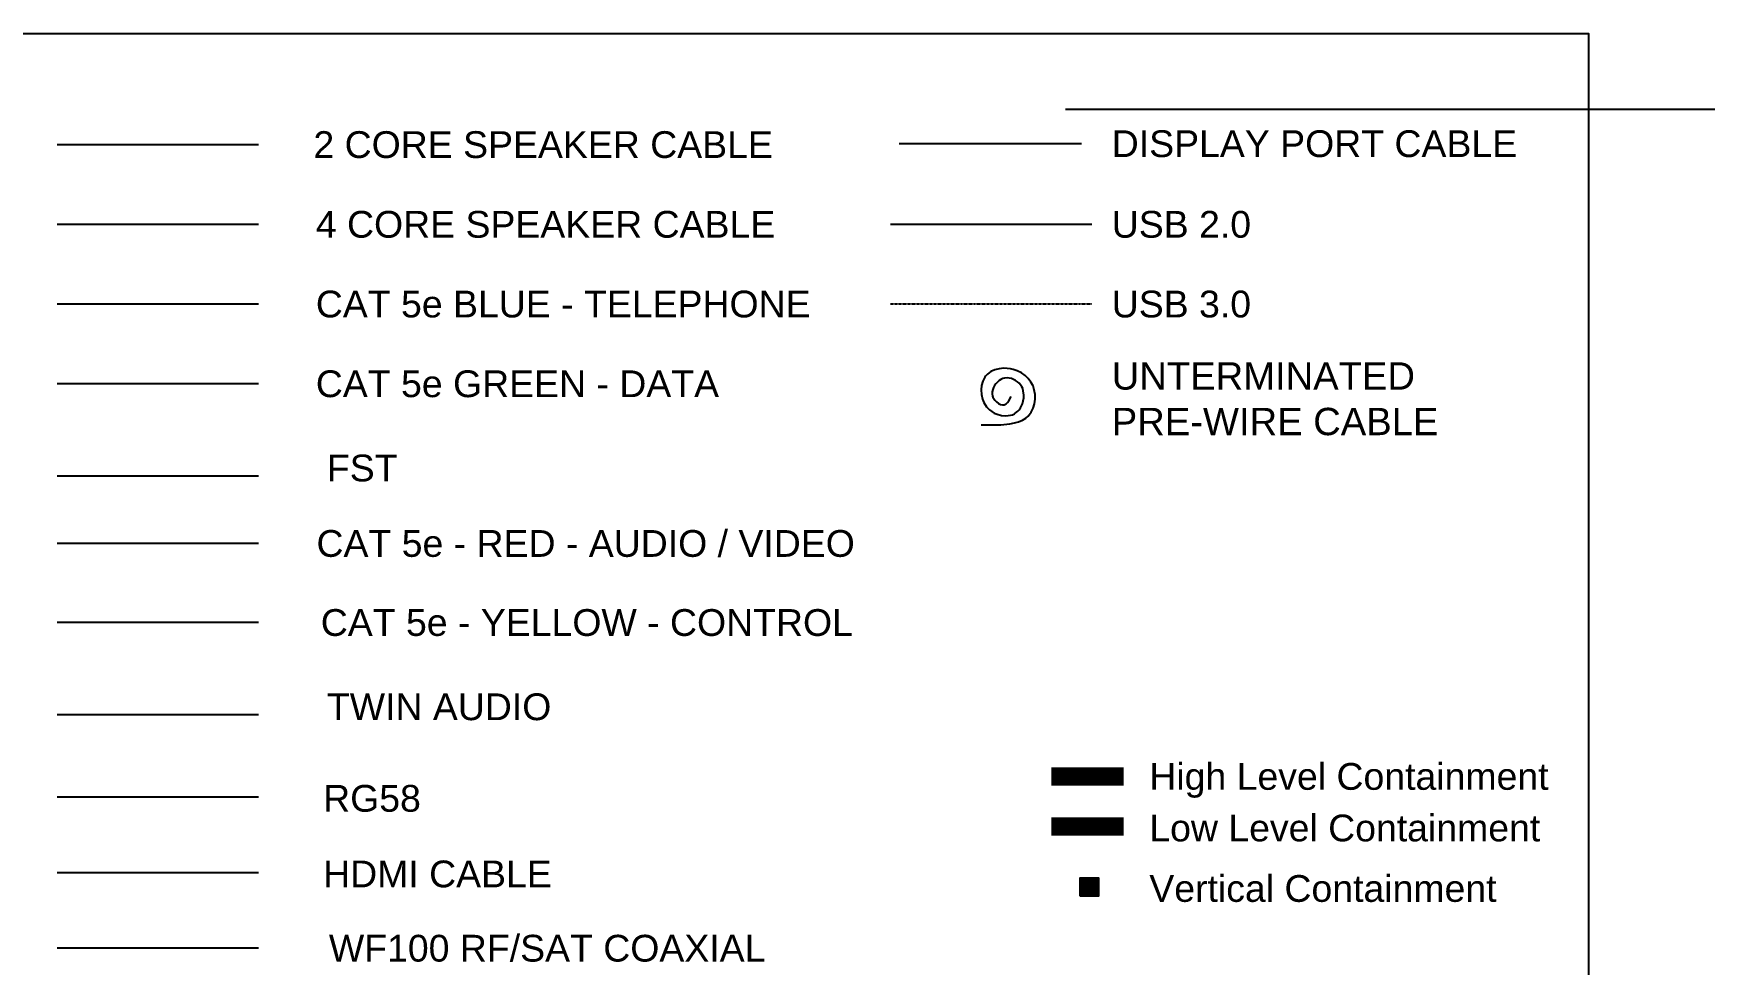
# Model space of a CAD drawing. Header units: millimetres. Extents: x -71336 to -35435, y -26189 to 22712.
# Drawn here: x -63022 to -53849, y 47 to 5157 of the extents above; entities that cross this region are included whole.
import ezdxf
from ezdxf.enums import TextEntityAlignment as Align

# ---------------------------------------------------------------- set-up
doc = ezdxf.new("R2010")
doc.units = ezdxf.units.MM
doc.linetypes.add('DASHDOT', pattern=[1, 0.5, -0.25, 0, -0.25])
doc.linetypes.add('DASHED', pattern=[0.75, 0.5, -0.25])
for name, color, linetype in [('SC - 2 Core Speaker', 211, 'DASHED'), ('SC - 4 Core Speaker', 211, 'Continuous'), ('SC - Audio Equipment', 7, 'Continuous'), ('SC - Cat - Blue - Tel', 5, 'Continuous'), ('SC - Cat - Green - Data', 84, 'Continuous'), ('SC - Cat - Red - AV', 1, 'Continuous'), ('SC - Cat - Yellow - Control', 40, 'Continuous'), ('SC - Containment', 30, 'Continuous'), ('SC - Display Port', 194, 'ZIGZAG'), ('SC - Equipment Text', 7, 'Continuous'), ('SC - FST', 4, 'DASHED'), ('SC - HDMI', 192, 'Continuous'), ('SC - Layout', 252, 'Continuous'), ('SC - RG58', 36, 'Continuous'), ('SC - Text', 7, 'Continuous'), ('SC - Twin Audio', 4, 'DASHED'), ('SC - USB 2.0', 84, 'DASHED'), ('SC - USB 3.0', 84, 'DASHDOT'), ('SC - WF100', 252, 'Continuous')]:
    doc.layers.add(name, color=color, linetype=linetype)
for name, color, linetype, lineweight in [('SC - Containment HL', 1, 'Continuous', 13), ('SC - Containment LL', 5, 'Continuous', 13), ('SC - Equipment', 7, 'Continuous', 13)]:
    doc.layers.add(name, color=color, linetype=linetype, lineweight=lineweight)
doc.styles.add('ARIAL', font='arial.ttf')
doc.styles.add('STYLE1', font='arial.ttf', dxfattribs={"height": 50})
doc.linetypes.add('ZIGZAG', pattern='A,0.00254,-5.08,[131,ltypeshp.shx,S=5.08,R=0,X=-5.08,Y=0],-10.16,[131,ltypeshp.shx,S=5.08,R=180,X=5.08,Y=0],-5.08', length=20.32254)

# ---------------------------------------------------------------- blocks, each defined once
blk = doc.blocks.new('VERTICAL CONTAINMENT')
at = {"layer": 'SC - Containment HL', "ltscale": 5}
h = blk.add_hatch(color=256, dxfattribs=at)
h.dxf.hatch_style = 1
h.paths.add_polyline_path([(-50, 50), (50, 50), (50, -50)])
at = {"layer": 'SC - Containment LL', "ltscale": 5}
h = blk.add_hatch(color=256, dxfattribs=at)
h.dxf.hatch_style = 1
h.paths.add_polyline_path([(-50, 50), (-50, -50), (50, -50)])
at = {"layer": 'SC - Audio Equipment', "linetype": 'ByBlock'}
blk.add_lwpolyline([(-50, 50), (50, 50), (50, -50), (-50, -50)], close=True, dxfattribs=at)
at = {"layer": 'SC - Containment HL', "ltscale": 5}
blk.add_lwpolyline([(-50, 50), (50, 50), (50, -50), (-50, 50)], dxfattribs=at)
at = {"layer": 'SC - Containment LL', "ltscale": 5}
blk.add_lwpolyline([(-50, 50), (-50, -50), (50, -50), (-50, 50)], dxfattribs=at)

msp = doc.modelspace()

# ---------------------------------------------------------------- linework, layer by layer
at = {"ltscale": 5}
msp.add_lwpolyline([(-48745.154, 4739.522), (-57357.202, 4739.522)], dxfattribs=at)
at = {"layer": 'SC - 2 Core Speaker', "ltscale": 5}
msp.add_line((-62891.28, 4548.059), (-61786.315, 4548.059), dxfattribs=at)
at = {"layer": 'SC - 4 Core Speaker', "ltscale": 5}
msp.add_line((-62891.28, 4110.559), (-61786.315, 4110.559), dxfattribs=at)
at = {"layer": 'SC - Cat - Blue - Tel', "ltscale": 5}
msp.add_line((-62891.28, 3673.059), (-61786.315, 3673.059), dxfattribs=at)
at = {"layer": 'SC - Cat - Green - Data', "ltscale": 5}
msp.add_line((-62891.28, 3235.559), (-61786.315, 3235.559), dxfattribs=at)
at = {"layer": 'SC - Cat - Red - AV', "ltscale": 5}
msp.add_line((-62891.28, 2359.194), (-61786.315, 2359.194), dxfattribs=at)
at = {"layer": 'SC - Cat - Yellow - Control', "ltscale": 5}
msp.add_line((-62891.28, 1925.198), (-61786.315, 1925.198), dxfattribs=at)
at = {"layer": 'SC - Containment HL', "ltscale": 5, "const_width": 100}
msp.add_lwpolyline([(-57434.022, 1078.146), (-57038.09, 1078.146)], dxfattribs=at)
at = {"layer": 'SC - Containment LL', "ltscale": 5, "const_width": 100}
msp.add_lwpolyline([(-57434.022, 804.146), (-57038.09, 804.146)], dxfattribs=at)
at = {"layer": 'SC - Display Port', "ltscale": 5}
msp.add_lwpolyline([(-58269.592, 4553.139), (-57268.027, 4553.139)], dxfattribs=at)
at = {"layer": 'SC - Equipment Text', "ltscale": 5}
msp.add_lwpolyline([(-57819.721, 3009.119), (-57712.285, 3009.119), (-57661.499, 3014.733), (-57637.2, 3019.035), (-57614.214, 3025.129), (-57592.978, 3033.614), (-57573.931, 3045.088), (-57561.63, 3055.723), (-57544.055, 3078.892), (-57533.747, 3100.561), (-57526.742, 3124.281), (-57523.195, 3149.182), (-57523.265, 3174.393), (-57529.423, 3207.542), (-57534.856, 3222.295), (-57546.314, 3243.65), (-57561.069, 3262.856), (-57578.698, 3279.665), (-57598.781, 3293.827), (-57620.899, 3305.094), (-57644.629, 3313.216), (-57658.873, 3316.371), (-57695.026, 3319.122), (-57720.195, 3316.674), (-57744.171, 3310.543), (-57766.067, 3300.669), (-57785, 3286.99), (-57795.239, 3276.105), (-57800.092, 3269.456), (-57810.851, 3248.447), (-57817.354, 3224.976), (-57819.721, 3200.109), (-57818.075, 3174.91), (-57812.535, 3150.446), (-57804.563, 3130.428), (-57790.287, 3107.782), (-57773.956, 3090.783), (-57748.025, 3073.545), (-57732.134, 3066.74), (-57707.896, 3060.341), (-57683.084, 3058.3), (-57659.035, 3061.097), (-57647.713, 3064.459), (-57637.082, 3069.211), (-57631.975, 3072.192), (-57618.481, 3082.991), (-57610.633, 3091.785), (-57603.786, 3101.611), (-57593.183, 3123.637), (-57585.656, 3156.526), (-57585.008, 3172.149), (-57588.033, 3195.98), (-57591.543, 3207.294), (-57596.475, 3218.025), (-57603.555, 3228.906), (-57610.834, 3237.193), (-57620.101, 3245.35), (-57630.441, 3252.363), (-57641.597, 3258.088), (-57653.31, 3262.379), (-57665.324, 3265.093), (-57677.382, 3266.084), (-57691.835, 3264.738), (-57700.611, 3262.346), (-57711.377, 3257.609), (-57721.411, 3251.209), (-57730.598, 3243.363), (-57738.821, 3234.286), (-57745.487, 3224.953), (-57751.878, 3213.3), (-57756.266, 3201.83), (-57758.817, 3190.005), (-57759.214, 3178.045), (-57757.142, 3166.173), (-57754.816, 3159.716), (-57744.834, 3143.745), (-57735.404, 3134.1), (-57724.695, 3126.229), (-57713.396, 3120.68), (-57702.194, 3118.001), (-57692.419, 3118.578), (-57682.635, 3123.181), (-57674.62, 3130.725), (-57667.45, 3140.598), (-57654.518, 3164.223)], dxfattribs=at)
at = {"layer": 'SC - FST', "ltscale": 5}
msp.add_line((-62891.28, 2729.349), (-61786.315, 2729.349), dxfattribs=at)
at = {"layer": 'SC - HDMI', "ltscale": 5}
msp.add_line((-62891.28, 552.69), (-61786.315, 552.69), dxfattribs=at)
at = {"layer": 'SC - Layout'}
msp.add_lwpolyline([(-71111.023, 5156.741), (-54485.835, 5156.741), (-54485.835, -5688.854), (-71111.023, -5688.854)], close=True, dxfattribs=at)
at = {"layer": 'SC - RG58', "ltscale": 5}
msp.add_line((-62891.28, 967.641), (-61786.315, 967.641), dxfattribs=at)
at = {"layer": 'SC - Twin Audio', "ltscale": 5}
msp.add_line((-62891.28, 1418.988), (-61786.315, 1418.988), dxfattribs=at)
at = {"layer": 'SC - USB 2.0', "ltscale": 5}
msp.add_line((-58316.211, 4110.559), (-57211.247, 4110.559), dxfattribs=at)
at = {"layer": 'SC - USB 3.0', "ltscale": 5}
msp.add_line((-58316.211, 3673.059), (-57211.247, 3673.059), dxfattribs=at)
at = {"layer": 'SC - WF100', "ltscale": 5}
msp.add_line((-62891.28, 137.74), (-61786.315, 137.74), dxfattribs=at)

# ---------------------------------------------------------------- block references
at = {"layer": 'SC - Containment', "zscale": 0.6060606060606062, "rotation": 90}
msp.add_blockref('VERTICAL CONTAINMENT', (-57226.023, 472.146), dxfattribs=at)

# ---------------------------------------------------------------- texts
at = {"layer": 'SC - Equipment', "style": 'STYLE1'}
for s, p in [('High Level Containment', (-56896.407, 1079.238)), ('Low Level Containment', (-56896.407, 796.238)), ('Vertical Containment', (-56896.407, 464.238))]:
    msp.add_text(s, height=147, dxfattribs=at).set_placement(p, align=Align.MIDDLE_LEFT)
at = {"layer": 'SC - Text', "style": 'STYLE1'}
for s, p in [('2 CORE SPEAKER CABLE', (-61484.554, 4546.639)), ('DISPLAY PORT CABLE', (-57102.611, 4551.719)), ('4 CORE SPEAKER CABLE', (-61471.476, 4109.139)), ('USB 2.0', (-57102.611, 4109.139)), ('CAT 5e BLUE - TELEPHONE', (-61471.476, 3671.639)), ('USB 3.0', (-57102.611, 3671.639)), ('CAT 5e GREEN - DATA', (-61471.476, 3234.139)), ('FST', (-61410.615, 2771.781)), ('CAT 5e - RED - AUDIO / VIDEO', (-61467.8, 2357.774)), ('CAT 5e - YELLOW - CONTROL', (-61444.249, 1923.779)), ('TWIN AUDIO', (-61410.615, 1461.42)), ('RG58', (-61431.264, 958.926)), ('HDMI CABLE', (-61431.264, 543.976)), ('WF100 RF/SAT COAXIAL', (-61399.625, 136.321))]:
    msp.add_text(s, height=147, dxfattribs=at).set_placement(p, align=Align.MIDDLE_LEFT)
at = {"layer": 'SC - Text', "ltscale": 5, "insert": (-57102.611, 3352.002), "char_height": 150, "attachment_point": 1, "style": 'ARIAL'}
msp.add_mtext_dynamic_manual_height_columns('UNTERMINATED PRE-WIRE CABLE', width=2345.92576, gutter_width=750, heights=[0], dxfattribs=at)

doc.saveas('drawing.dxf')
